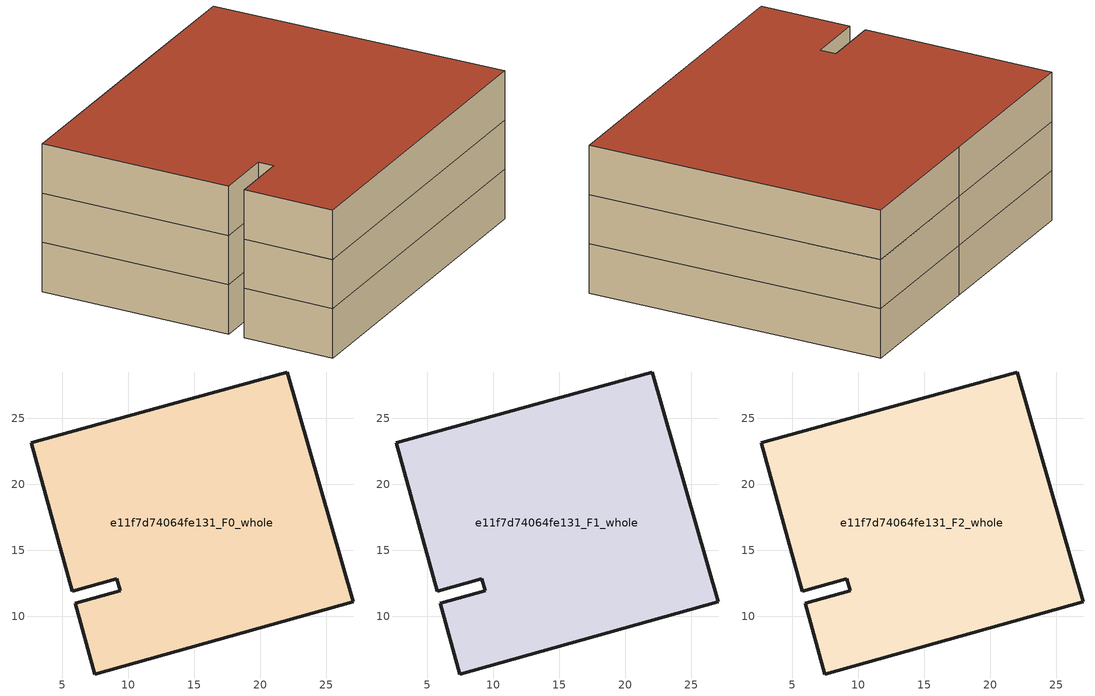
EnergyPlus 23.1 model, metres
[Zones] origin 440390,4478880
e11f7d74064fe131_F0_whole
 floor ground (EU_floor_Construction): 22.06,28.51 27.03,11.11 7.48,5.64 6.01,11 9.38,11.95 9.12,12.87 5.75,11.92 2.67,23.16 13.21,26.06 z0
 wall outside (EU_wall_Construction): 22.06,28.51 13.21,26.06 2.67,23.16 5.75,11.92 9.12,12.87 9.38,11.95 6.01,11 7.48,5.64 27.03,11.11 22.06,28.51 z0:3
e11f7d74064fe131_F1_whole
 floor to e11f7d74064fe131_F0_whole (EU_floor_Construction): 22.06,28.51 27.03,11.11 7.48,5.64 6.01,11 9.38,11.95 9.12,12.87 5.75,11.92 2.67,23.16 13.21,26.06 z3
 wall outside (EU_wall_Construction): 22.06,28.51 13.21,26.06 2.67,23.16 5.75,11.92 9.12,12.87 9.38,11.95 6.01,11 7.48,5.64 27.03,11.11 22.06,28.51 z3:6
e11f7d74064fe131_F2_whole
 floor to e11f7d74064fe131_F1_whole (EU_floor_Construction): 22.06,28.51 27.03,11.11 7.48,5.64 6.01,11 9.38,11.95 9.12,12.87 5.75,11.92 2.67,23.16 13.21,26.06 z6
 wall outside (EU_wall_Construction): 22.06,28.51 13.21,26.06 2.67,23.16 5.75,11.92 9.12,12.87 9.38,11.95 6.01,11 7.48,5.64 27.03,11.11 22.06,28.51 z6:9
 roof outside (EU_roof_Construction): 27.03,11.11 22.06,28.51 13.21,26.06 2.67,23.16 5.75,11.92 9.12,12.87 9.38,11.95 6.01,11 7.48,5.64 z9
[Building]
EU S2 Campaign: North Axis=0; Terrain=City; Solar Distribution=FullExterior
[Site:Location]
Madrid: Latitude=40.5; Longitude=-3.5; Time Zone=1; Elevation=609
[SizingPeriod:WeatherFileDays]
AnnualSizingPeriod: Begin Month=1; Begin Day of Month=1; End Month=12; End Day of Month=31; Day of Week for Start Day=Monday; Use Weather File Daylight Saving Period=No; Use Weather File Rain and Snow Indicators=No
[MATERIAL]
EU_InternalMass_Material: Roughness=MediumRough; Thickness=0.1; Conductivity=1; Density=1800; Specific Heat=900; Thermal Absorptance=0.9; Solar Absorptance=0.7; Visible Absorptance=0.7
[MATERIAL:NOMASS] Roughness=MediumRough; Thermal Absorptance=0.9; Solar Absorptance=0.7; Visible Absorptance=0.7
Name | Thermal Resistance
EU_wall_NoMass | 1.60022
EU_roof_NoMass | 1.57597
EU_floor_NoMass | 0.470652
[CONSTRUCTION]
EU_wall_Construction: EU_wall_NoMass
EU_roof_Construction: EU_roof_NoMass
EU_floor_Construction: EU_floor_NoMass
EU_InternalMass_Construction: EU_InternalMass_Material
[ZONE] Type=1; Multiplier=1; Ceiling Height=autocalculate; Volume=1088.57; Floor Area=autocalculate; Part of Total Floor Area=Yes
e11f7d74064fe131_F0_whole; e11f7d74064fe131_F1_whole; e11f7d74064fe131_F2_whole
[INTERNALMASS] Construction=EU_InternalMass_Construction; Surface Area=362.857
Name | Zone or ZoneList
e11f7d74064fe131_F0_whole_EU_InternalMass | e11f7d74064fe131_F0_whole
e11f7d74064fe131_F1_whole_EU_InternalMass | e11f7d74064fe131_F1_whole
e11f7d74064fe131_F2_whole_EU_InternalMass | e11f7d74064fe131_F2_whole
[OTHEREQUIPMENT] Fuel Type=Electricity; Design Level Calculation Method=Watts/Area; Power per Zone Floor Area=1; Fraction Latent=0; Fraction Radiant=0; Fraction Lost=0; Carbon Dioxide Generation Rate=0; EndUse Subcategory=EU_Step8_InternalGains
Name | Zone or ZoneList or Space or SpaceList | Schedule
EU_Step8_InternalGain_e11f7d74064fe131_F0_whole_f000 | e11f7d74064fe131_F0_whole | EU_Step8_GainSchedule_e11f7d74064fe131_F0_whole_f000
EU_Step8_InternalGain_e11f7d74064fe131_F1_whole_f000 | e11f7d74064fe131_F1_whole | EU_Step8_GainSchedule_e11f7d74064fe131_F1_whole_f000
EU_Step8_InternalGain_e11f7d74064fe131_F2_whole_f000 | e11f7d74064fe131_F2_whole | EU_Step8_GainSchedule_e11f7d74064fe131_F2_whole_f000
[ZONEVENTILATION:DESIGNFLOWRATE] Schedule=EU_AlwaysOn; Design Flow Rate Calculation Method=AirChanges/Hour; Air Changes per Hour=0.480704; Ventilation Type=Natural; Fan Pressure Rise=0; Fan Total Efficiency=1; Constant Term Coefficient=1; Temperature Term Coefficient=0; Velocity Term Coefficient=0; Velocity Squared Term Coefficient=0; Minimum Indoor Temperature=-100; Maximum Indoor Temperature=100; Delta Temperature=-100; Minimum Outdoor Temperature=-100; Maximum Outdoor Temperature=100; Maximum Wind Speed=40
Name | Zone or ZoneList or Space or SpaceList
EU_ConstantAir_e11f7d74064fe131_F0_whole | e11f7d74064fe131_F0_whole
EU_ConstantAir_e11f7d74064fe131_F1_whole | e11f7d74064fe131_F1_whole
EU_ConstantAir_e11f7d74064fe131_F2_whole | e11f7d74064fe131_F2_whole
[HVACTEMPLATE:THERMOSTAT] Constant Heating Setpoint=20; Constant Cooling Setpoint=50
EU_HeatOnly_e11f7d74064fe131_F0_whole; EU_HeatOnly_e11f7d74064fe131_F1_whole; EU_HeatOnly_e11f7d74064fe131_F2_whole
[HVACTEMPLATE:ZONE:IDEALLOADSAIRSYSTEM] System Availability Schedule=EU_AlwaysOn; Maximum Heating Supply Air Temperature=50; Minimum Cooling Supply Air Temperature=13; Maximum Heating Supply Air Humidity Ratio=0.0156; Minimum Cooling Supply Air Humidity Ratio=0.0077; Heating Limit=NoLimit; Cooling Limit=NoLimit; Heating Availability Schedule=EU_AlwaysOn; Cooling Availability Schedule=EU_CoolingOff; Dehumidification Control Type=ConstantSensibleHeatRatio; Cooling Sensible Heat Ratio=0.7; Dehumidification Setpoint=60; Humidification Control Type=None; Humidification Setpoint=30; Outdoor Air Method=None; Outdoor Air Flow Rate per Person=0.00944; Outdoor Air Flow Rate per Zone Floor Area=0; Outdoor Air Flow Rate per Zone=0; Demand Controlled Ventilation Type=None; Outdoor Air Economizer Type=NoEconomizer; Heat Recovery Type=None; Sensible Heat Recovery Effectiveness=0.7; Latent Heat Recovery Effectiveness=0.65
Name | Template Thermostat
e11f7d74064fe131_F0_whole | EU_HeatOnly_e11f7d74064fe131_F0_whole
e11f7d74064fe131_F1_whole | EU_HeatOnly_e11f7d74064fe131_F1_whole
e11f7d74064fe131_F2_whole | EU_HeatOnly_e11f7d74064fe131_F2_whole
[SIZING:ZONE] Zone Cooling Design Supply Air Temperature Input Method=SupplyAirTemperature; Zone Cooling Design Supply Air Temperature=13; Zone Heating Design Supply Air Temperature Input Method=SupplyAirTemperature; Zone Heating Design Supply Air Temperature=50; Zone Cooling Design Supply Air Humidity Ratio=0.008; Zone Heating Design Supply Air Humidity Ratio=0.008; Cooling Design Air Flow Method=DesignDay; Cooling Design Air Flow Rate=0; Cooling Minimum Air Flow per Zone Floor Area=0.000762; Cooling Minimum Air Flow=0; Cooling Minimum Air Flow Fraction=0.2; Heating Design Air Flow Method=DesignDay; Heating Design Air Flow Rate=0; Heating Maximum Air Flow per Zone Floor Area=0.002032; Heating Maximum Air Flow=0.141576; Heating Maximum Air Flow Fraction=0.3; Account for Dedicated Outdoor Air System=No; Dedicated Outdoor Air System Control Strategy=NeutralSupplyAir; Dedicated Outdoor Air Low Setpoint Temperature for Design=autosize; Dedicated Outdoor Air High Setpoint Temperature for Design=autosize; Zone Load Sizing Method=Sensible Load Only No Latent Load; Zone Latent Cooling Design Supply Air Humidity Ratio Input Method=HumidityRatioDifference; Zone Cooling Design Supply Air Humidity Ratio Difference=0.005; Zone Latent Heating Design Supply Air Humidity Ratio Input Method=HumidityRatioDifference; Zone Humidification Design Supply Air Humidity Ratio Difference=0.005
e11f7d74064fe131_F0_whole; e11f7d74064fe131_F1_whole; e11f7d74064fe131_F2_whole
[SCHEDULE:CONSTANT]
Name | Hourly Value
EU_AlwaysOn | 1
EU_CoolingOff | 0
[SCHEDULE:FILE] Column Number=1; Rows to Skip at Top=0; Number of Hours of Data=8760; Column Separator=Comma; Interpolate to Timestep=No; Minutes per Item=60; Adjust Schedule for Daylight Savings=Yes
Name | File
EU_Step8_GainSchedule_e11f7d74064fe131_F0_whole_f000 | C:\Users\o_iseri\Desktop\OpenUBEM\openubem\outputs\eu_evidence\EU-11\ES-MAD-BERRUGUETE\idfs\e11f7d74064fe131\e11f7d74064fe131_F0_whole_f000_gain.csv
EU_Step8_GainSchedule_e11f7d74064fe131_F1_whole_f000 | C:\Users\o_iseri\Desktop\OpenUBEM\openubem\outputs\eu_evidence\EU-11\ES-MAD-BERRUGUETE\idfs\e11f7d74064fe131\e11f7d74064fe131_F1_whole_f000_gain.csv
EU_Step8_GainSchedule_e11f7d74064fe131_F2_whole_f000 | C:\Users\o_iseri\Desktop\OpenUBEM\openubem\outputs\eu_evidence\EU-11\ES-MAD-BERRUGUETE\idfs\e11f7d74064fe131\e11f7d74064fe131_F2_whole_f000_gain.csv
